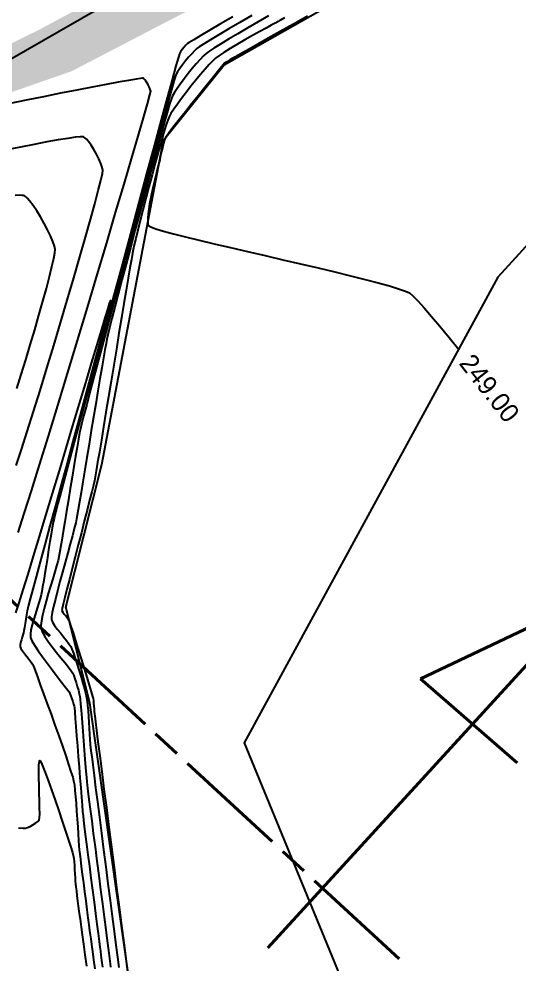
# Model space of a CAD drawing. Header units: metres. Extents: x 708941 to 724052, y 5405153 to 5413472.
# Drawn here: x 710434.4 to 710540.2, y 5412354.8 to 5412554.6 of the extents above; entities that cross this region are included whole.
import ezdxf

# ---------------------------------------------------------------- set-up
doc = ezdxf.new("R2010")
doc.units = ezdxf.units.M
doc.header["$LTSCALE"] = 12.7
doc.header["$MEASUREMENT"] = 0
doc.linetypes.add('ACAD_ISO08W100', pattern=[36, 24, -3, 6, -3])
for name, color, linetype in [('CONT-MJR1', 252, 'Continuous'), ('CONT-MNR1', 251, 'Continuous'), ('contornos2', 7, 'Continuous'), ('poligono colbun', 7, 'Continuous'), ('rio', 251, 'Continuous')]:
    doc.layers.add(name, color=color, linetype=linetype)
doc.layers.add('corte', color=214, linetype='ACAD_ISO08W100', lineweight=40)

msp = doc.modelspace()

# ---------------------------------------------------------------- hatches: boundary and pattern name
at = {"layer": 'rio'}
h = msp.add_hatch(dxfattribs=at)
h.set_pattern_fill('MUDST', color=256, scale=15, style=0)
h.paths.add_polyline_path([(709010.72, 5411936.38), (709004.98, 5411946.45), (709001.25, 5411958.08), (708996.13, 5411975.99), (709012.7, 5411962.98), (709030.78, 5411956.49), (709044.53, 5411951.18), (709074.83, 5411950.28), (709089.61, 5411951.82), (709102.43, 5411952.02), (709123.56, 5411954.63), (709134.73, 5411956.95), (709145.4, 5411956.95), (709168.41, 5411955.62), (709183.3, 5411955.53), (709187.67, 5411955.43), (709193.87, 5411958.4), (709194.56, 5411957.99), (709200.68, 5411965.39), (709203.1, 5411977.2), (709205.58, 5411984.02), (709211.33, 5411990.28), (709223.71, 5411994.78), (709231.07, 5411997.27), (709241.21, 5411994.8), (709265.58, 5411997.08), (709286.39, 5412000.38), (709297.9, 5412001.91), (709315.21, 5411997.24), (709326.72, 5411992.03), (709345.09, 5411985.93), (709355.27, 5411979.45), (709376.46, 5411975.37), (709391.72, 5411975.3), (709413.08, 5411978.61), (709438.83, 5411980.92), (709461.63, 5411986.21), (709475.6, 5411989.01), (709492.86, 5411992.74), (709503.45, 5411993.79), (709515.24, 5411993.79), (709532.63, 5411987.71), (709547.37, 5411983.51), (709564.71, 5411977.95), (709575.63, 5411973.62), (709587.68, 5411967.04), (709601.87, 5411958.6), (709607.56, 5411954.31), (709621.49, 5411940.03), (709647.9, 5411909.14), (709660.4, 5411897.76), (709669.81, 5411887.81), (709676.49, 5411876.15), (709682.2, 5411869.04), (709705.75, 5411878.05), (709736, 5411893.04), (709750.64, 5411899.41), (709758.05, 5411906.33), (709764.85, 5411916.27), (709770.13, 5411926.57), (709778.25, 5411949.25), (709785.66, 5411970.64), (709786.5, 5411979.16), (709785.1, 5411992.95), (709785.1, 5412008.74), (709787.55, 5412022.89), (709795.83, 5412039.06), (709803.3, 5412045.65), (709812.9, 5412054.28), (709814.49, 5412059.03), (709815.9, 5412060.78), (709822.13, 5412063.75), (709825.31, 5412072.01), (709847.55, 5412106.6), (709866.9, 5412128.06), (709875.05, 5412136.05), (709882.93, 5412155.32), (709888.97, 5412168.35), (709893.2, 5412182.51), (709907.24, 5412209.92), (709938.47, 5412236.97), (709971.6, 5412250.13), (709991.71, 5412252.94), (710005.1, 5412261.1), (710014.56, 5412263.33), (710040.82, 5412267.64), (710057.91, 5412266.41), (710076.56, 5412261.93), (710102.9, 5412255.3), (710112.79, 5412247.31), (710119.45, 5412240.72), (710131.28, 5412231.78), (710145.37, 5412209.63), (710149.4, 5412194.25), (710150.27, 5412166.43), (710139.83, 5412142.28), (710130.23, 5412129.69), (710126.33, 5412121.71), (710117.73, 5412100.96), (710114.13, 5412096.47), (710111.94, 5412085.44), (710111.94, 5412063.54), (710117.58, 5412054.18), (710137.74, 5412018.92), (710146.76, 5412008.05), (710171.4, 5411997.24), (710179.97, 5411993.95), (710184.25, 5412001.58), (710190.69, 5412018), (710194.77, 5412034.37), (710197.31, 5412050.49), (710197.31, 5412064.26), (710199.32, 5412079.72), (710201.37, 5412092.19), (710205.73, 5412098.48), (710214.95, 5412120.36), (710219.48, 5412128.98), (710230.13, 5412139.36), (710235.6, 5412142.44), (710241.85, 5412140.68), (710250.27, 5412138.84), (710280.27, 5412139.46), (710296.04, 5412143.18), (710311.35, 5412143.18), (710329.27, 5412144.22), (710333.88, 5412147.83), (710359.32, 5412147.31), (710368.97, 5412148.45), (710370.82, 5412151.38), (710390.46, 5412160.63), (710398.15, 5412171.03), (710408.65, 5412192.1), (710415.95, 5412204.58), (710425.69, 5412246.2), (710427.89, 5412275.36), (710429.04, 5412328.01), (710428.04, 5412335.01), (710422.46, 5412340.84), (710414.39, 5412351.33), (710395.98, 5412353.91), (710387.66, 5412360.04), (710378.34, 5412372.12), (710377.12, 5412383.36), (710377.12, 5412396.81), (710371.6, 5412397.8), (710368.77, 5412410.55), (710362.93, 5412436.03), (710362.93, 5412455.01), (710369.68, 5412482.49), (710374.05, 5412500.93), (710382.11, 5412513.13), (710396.48, 5412526.77), (710413.79, 5412540.1), (710438.62, 5412552.3), (710472.36, 5412570.37), (710507.51, 5412590.61), (710519.7, 5412579.46), (710499.92, 5412572.63), (710480.98, 5412561.98), (710445.54, 5412543.55), (710413.79, 5412532.5), (710411.05, 5412528.12), (710405.76, 5412520.43), (710394.25, 5412506.93), (710388.85, 5412494.92), (710386.47, 5412476.01), (710382.71, 5412446.17), (710388.72, 5412397.62), (710394.97, 5412383.05), (710398.02, 5412368.11), (710411.09, 5412363.15), (710426.51, 5412356), (710442.45, 5412348.49), (710447.05, 5412337.14), (710447.05, 5412315.92), (710441.78, 5412260.07), (710441.78, 5412194.92), (710437.48, 5412190.86), (710437.48, 5412179.96), (710422.82, 5412173.29), (710418.74, 5412164.82), (710409.45, 5412149.84), (710394.78, 5412136.49), (710379.86, 5412129.78), (710371.88, 5412127.03), (710311.73, 5412127.03), (710308.89, 5412124), (710254.14, 5412121.42), (710236.99, 5412126.6), (710229.16, 5412118.66), (710218.68, 5412095.96), (710213.59, 5412055.1), (710203.57, 5412019.88), (710201.34, 5412006.55), (710198.59, 5411993.54), (710194.4, 5411986.49), (710188.54, 5411983.77), (710175.67, 5411983.77), (710136.96, 5411996.55), (710120.35, 5412009.39), (710098.73, 5412043.32), (710098.73, 5412061.02), (710096.67, 5412091.87), (710100.83, 5412110.83), (710110.63, 5412117.13), (710123.77, 5412149.24), (710130.92, 5412166.36), (710128.79, 5412197.14), (710123.8, 5412211.38), (710113.15, 5412223.6), (710085.02, 5412238.46), (710058.13, 5412249.84), (710029.73, 5412249.84), (710015.06, 5412246.32), (710001.6, 5412242.56), (709992.04, 5412242.56), (709972.27, 5412238.6), (709963.64, 5412235.76), (709954.26, 5412232.26), (709954.26, 5412228.55), (709945.86, 5412220.35), (709925.83, 5412192.24), (709917.05, 5412177.32), (709899.37, 5412144.55), (709894.3, 5412133.07), (709891.48, 5412127.42), (709886.71, 5412118.47), (709886.71, 5412100.95), (709884.61, 5412095.01), (709863.2, 5412086.46), (709839.07, 5412054.84), (709818.25, 5412032.92), (709804.19, 5412017.18), (709804.19, 5411995.52), (709809.04, 5411990.11), (709796.13, 5411953.84), (709781.68, 5411916.41), (709768.27, 5411889.66), (709746.93, 5411879.08), (709713.1, 5411863.01), (709689.29, 5411855.41), (709697.02, 5411835.95), (709708.2, 5411825.46), (709725.86, 5411817.9), (709778.24, 5411813.93), (709792.75, 5411813.93), (709806.43, 5411818.64), (709820.66, 5411821.87), (709831.69, 5411824.63), (709853.8, 5411835.25), (709879.02, 5411846.88), (709921.68, 5411861.15), (709947.96, 5411871.32), (709969.09, 5411879.92), (709979.29, 5411886.02), (709982.27, 5411909.39), (709987.23, 5411923.13), (709997.03, 5411933.25), (710000.38, 5411927.93), (710000.38, 5411906.72), (709997.04, 5411893.11), (709991.96, 5411879.15), (709967.58, 5411866.46), (709951.2, 5411859.77), (709918.84, 5411852.05), (709894.39, 5411845.25), (709864.94, 5411830.28), (709840.16, 5411819.17), (709812.7, 5411811), (709801.26, 5411807.45), (709779.31, 5411803.47), (709766.14, 5411803.47), (709756.94, 5411797.7), (709737.23, 5411795.78), (709715.18, 5411796.68), (709708.1, 5411801.85), (709698.23, 5411815.71), (709693.86, 5411826.48), (709676.55, 5411857.93), (709667.66, 5411869.47), (709661.18, 5411881.7), (709649.81, 5411896.98), (709627.11, 5411919.87), (709613.01, 5411936.78), (709604.72, 5411946.98), (709591.67, 5411954.52), (709575.87, 5411964.64), (709557.6, 5411970.47), (709551.42, 5411973.23), (709538.02, 5411976.43), (709518.15, 5411979.68), (709504.01, 5411982), (709494.29, 5411985.04), (709479.8, 5411980.64), (709442.42, 5411967.64), (709425.43, 5411960.31), (709402.9, 5411951.24), (709383.6, 5411945.23), (709362.15, 5411938.26), (709331.55, 5411930.11), (709320.42, 5411924.96), (709306.56, 5411912.14), (709285.88, 5411895.62), (709279.31, 5411870.27), (709273.83, 5411857.41), (709264.69, 5411829.66), (709254.13, 5411801.64), (709246.31, 5411791.25), (709237.29, 5411777.87), (709219.52, 5411767.13), (709208.6, 5411765.29), (709203.92, 5411751.48), (709203.91, 5411735.92), (709205.94, 5411719.08), (709203.34, 5411708.78), (709199.33, 5411696.28), (709197.39, 5411684.19), (709189.35, 5411661.06), (709186.31, 5411649.66), (709173.04, 5411639.59), (709167.53, 5411621.08), (709166.78, 5411600.74), (709164.06, 5411585.63), (709162.73, 5411558.53), (709162.73, 5411546.6), (709165.95, 5411526.5), (709173.44, 5411512.03), (709050.6, 5411667.95), (709021.23, 5411751.02), (709026.33, 5411756.01), (709028.1, 5411762.18), (709028.65, 5411783.35), (709023.38, 5411795.31), (709011.24, 5411823.29), (709005.01, 5411832.77), (709001.76, 5411870.86)])

# ---------------------------------------------------------------- linework, layer by layer
at = {"layer": 'CONT-MJR1', "elevation": 245, "flags": 128}
for points in [[(710479.6, 5412555.07), (710477, 5412553.54), (710474.72, 5412552.2), (710472.82, 5412551.07), (710471.36, 5412550.2), (710470.41, 5412549.63), (710470.03, 5412549.39), (710469.7, 5412549.07), (710469.31, 5412548.61), (710468.9, 5412548.1), (710468.54, 5412547.61), (710468.3, 5412547.21), (710468.1, 5412546.51), (710467.58, 5412544.65), (710466.78, 5412541.74), (710465.73, 5412537.91), (710464.47, 5412533.28), (710463.03, 5412527.97), (710461.44, 5412522.1), (710459.73, 5412515.79), (710457.94, 5412509.17), (710456.1, 5412502.34), (710454.24, 5412495.45), (710452.39, 5412488.6), (710450.59, 5412481.92), (710448.87, 5412475.52), (710447.26, 5412469.54), (710445.8, 5412464.08), (710444.52, 5412459.28), (710443.44, 5412455.25), (710442.61, 5412452.12), (710442.05, 5412450), (710441.81, 5412449.01), (710441.64, 5412448.18), (710441.43, 5412447.04), (710441.2, 5412445.66), (710440.94, 5412444.1), (710440.66, 5412442.42), (710440.39, 5412440.69), (710440.11, 5412438.98), (710439.85, 5412437.34), (710439.61, 5412435.85), (710439.39, 5412434.56), (710439.22, 5412433.54), (710439.09, 5412432.85), (710438.89, 5412432.08), (710438.59, 5412431.12), (710438.24, 5412430.03), (710437.86, 5412428.86), (710437.49, 5412427.67), (710437.16, 5412426.51), (710436.92, 5412425.45), (710436.8, 5412424.52), (710436.82, 5412423.8), (710437.08, 5412423.14), (710437.63, 5412422.19), (710438.41, 5412421.02), (710439.34, 5412419.71), (710440.38, 5412418.33), (710441.44, 5412416.93), (710442.47, 5412415.6), (710443.4, 5412414.41), (710444.18, 5412413.42), (710444.72, 5412412.71), (710444.98, 5412412.35), (710445.16, 5412411.96), (710445.36, 5412411.44), (710445.57, 5412410.87), (710445.77, 5412410.29), (710445.93, 5412409.76), (710446.04, 5412409.34), (710446.09, 5412408.92), (710446.17, 5412408.01), (710446.28, 5412406.68), (710446.42, 5412405), (710446.57, 5412403.06), (710446.74, 5412400.93), (710446.92, 5412398.68), (710447.09, 5412396.39), (710447.27, 5412394.14), (710447.44, 5412392.01), (710447.59, 5412390.07), (710447.73, 5412388.39), (710447.85, 5412387.05), (710447.93, 5412386.13), (710448.04, 5412385.24), (710448.2, 5412383.91), (710448.41, 5412382.19), (710448.67, 5412380.16), (710448.95, 5412377.9), (710449.27, 5412375.47), (710449.59, 5412372.94), (710449.92, 5412370.38), (710450.25, 5412367.86), (710450.56, 5412365.45), (710450.85, 5412363.22), (710451.11, 5412361.25), (710451.33, 5412359.59), (710451.49, 5412358.33), (710451.6, 5412357.53), (710451.71, 5412356.68), (710451.87, 5412355.52), (710452.07, 5412354.13)], [(710434.19, 5412446), (710435.5, 5412450.03), (710437.03, 5412454.85), (710438.75, 5412460.35), (710440.62, 5412466.39), (710442.6, 5412472.86), (710444.65, 5412479.63), (710446.75, 5412486.58), (710448.85, 5412493.58), (710450.93, 5412500.51), (710452.93, 5412507.25), (710454.83, 5412513.66), (710456.6, 5412519.64), (710458.19, 5412525.05), (710459.57, 5412529.78), (710460.7, 5412533.68), (710461.55, 5412536.66), (710462.08, 5412538.57), (710462.26, 5412539.29), (710462.15, 5412539.71), (710461.93, 5412540.25), (710461.63, 5412540.83), (710461.29, 5412541.39), (710461.01, 5412541.75), (710460.82, 5412541.95), (710460.7, 5412542.04), (710460.65, 5412542.07), (710460.62, 5412542.07), (710460.48, 5412542.06), (710460.06, 5412542.01), (710459.16, 5412541.87), (710457.51, 5412541.59), (710455.36, 5412541.2), (710452.79, 5412540.72), (710449.84, 5412540.17), (710446.61, 5412539.54), (710443.16, 5412538.87), (710439.55, 5412538.15), (710435.87, 5412537.41), (710432.18, 5412536.65)]]:
    msp.add_lwpolyline(points, dxfattribs=at)
at = {"layer": 'CONT-MNR1', "flags": 128}
for points, elevation in [([(710483.65, 5412555.34), (710481.11, 5412553.85), (710478.75, 5412552.47), (710476.65, 5412551.22), (710474.86, 5412550.15), (710473.44, 5412549.29), (710472.46, 5412548.68), (710472, 5412548.35), (710471.5, 5412547.88), (710470.91, 5412547.25), (710470.27, 5412546.51), (710469.61, 5412545.71), (710468.97, 5412544.89), (710468.4, 5412544.1), (710467.92, 5412543.38), (710467.58, 5412542.79), (710467.36, 5412542.14), (710466.92, 5412540.64), (710466.28, 5412538.39), (710465.46, 5412535.46), (710464.5, 5412531.95), (710463.4, 5412527.95), (710462.2, 5412523.53), (710460.92, 5412518.8), (710459.57, 5412513.83), (710458.2, 5412508.72), (710456.81, 5412503.55), (710455.43, 5412498.41), (710454.09, 5412493.39), (710452.8, 5412488.57), (710451.6, 5412484.05), (710450.5, 5412479.91), (710449.53, 5412476.23), (710448.71, 5412473.11), (710448.06, 5412470.64), (710447.61, 5412468.89), (710447.39, 5412467.97), (710447.21, 5412467.06), (710446.97, 5412465.75), (710446.68, 5412464.09), (710446.35, 5412462.15), (710446, 5412460.01), (710445.62, 5412457.71), (710445.23, 5412455.32), (710444.84, 5412452.92), (710444.45, 5412450.55), (710444.09, 5412448.3), (710443.75, 5412446.22), (710443.44, 5412444.37), (710443.18, 5412442.82), (710442.97, 5412441.64), (710442.83, 5412440.89), (710442.64, 5412440.09), (710442.34, 5412439.01), (710441.96, 5412437.72), (710441.52, 5412436.26), (710441.06, 5412434.7), (710440.59, 5412433.1), (710440.14, 5412431.5), (710439.73, 5412429.98), (710439.39, 5412428.58), (710439.15, 5412427.37), (710439.02, 5412426.39), (710439.04, 5412425.72), (710439.3, 5412425), (710439.83, 5412424.07), (710440.55, 5412423), (710441.4, 5412421.84), (710442.33, 5412420.66), (710443.25, 5412419.51), (710444.12, 5412418.44), (710444.86, 5412417.52), (710445.41, 5412416.8), (710445.71, 5412416.34), (710445.95, 5412415.8), (710446.2, 5412415.1), (710446.47, 5412414.3), (710446.72, 5412413.47), (710446.95, 5412412.66), (710447.13, 5412411.93), (710447.26, 5412411.35), (710447.33, 5412410.81), (710447.42, 5412409.82), (710447.54, 5412408.45), (710447.67, 5412406.8), (710447.82, 5412404.94), (710447.97, 5412402.97), (710448.12, 5412400.96), (710448.27, 5412399), (710448.41, 5412397.17), (710448.54, 5412395.56), (710448.64, 5412394.25), (710448.73, 5412393.33), (710448.82, 5412392.58), (710448.97, 5412391.32), (710449.19, 5412389.6), (710449.45, 5412387.5), (710449.76, 5412385.09), (710450.1, 5412382.42), (710450.47, 5412379.55), (710450.85, 5412376.57), (710451.24, 5412373.52), (710451.63, 5412370.48), (710452.02, 5412367.51), (710452.38, 5412364.67), (710452.73, 5412362.04), (710453.03, 5412359.67), (710453.3, 5412357.63), (710453.51, 5412355.98), (710453.66, 5412354.8), (710453.75, 5412354.14)], 246), ([(710487.16, 5412555.23), (710484.95, 5412553.96), (710482.75, 5412552.68), (710480.64, 5412551.45), (710478.69, 5412550.3), (710476.98, 5412549.27), (710475.57, 5412548.4), (710474.54, 5412547.74), (710473.96, 5412547.31), (710473.38, 5412546.76), (710472.67, 5412546.01), (710471.87, 5412545.11), (710471.02, 5412544.1), (710470.15, 5412543.03), (710469.3, 5412541.94), (710468.51, 5412540.89), (710467.81, 5412539.91), (710467.25, 5412539.05), (710466.85, 5412538.36), (710466.62, 5412537.75), (710466.25, 5412536.55), (710465.74, 5412534.83), (710465.11, 5412532.64), (710464.39, 5412530.06), (710463.58, 5412527.14), (710462.71, 5412523.96), (710461.79, 5412520.57), (710460.84, 5412517.03), (710459.87, 5412513.42), (710458.9, 5412509.79), (710457.95, 5412506.21), (710457.04, 5412502.74), (710456.17, 5412499.44), (710455.37, 5412496.39), (710454.66, 5412493.63), (710454.04, 5412491.25), (710453.55, 5412489.29), (710453.18, 5412487.83), (710452.97, 5412486.92), (710452.79, 5412486.01), (710452.54, 5412484.66), (710452.24, 5412482.92), (710451.88, 5412480.85), (710451.49, 5412478.51), (710451.06, 5412475.96), (710450.62, 5412473.24), (710450.15, 5412470.42), (710449.68, 5412467.56), (710449.22, 5412464.7), (710448.76, 5412461.91), (710448.32, 5412459.24), (710447.91, 5412456.75), (710447.54, 5412454.49), (710447.21, 5412452.52), (710446.93, 5412450.9), (710446.72, 5412449.68), (710446.58, 5412448.93), (710446.38, 5412448.07), (710446.07, 5412446.86), (710445.67, 5412445.35), (710445.2, 5412443.61), (710444.68, 5412441.71), (710444.13, 5412439.7), (710443.58, 5412437.66), (710443.04, 5412435.64), (710442.53, 5412433.71), (710442.08, 5412431.93), (710441.71, 5412430.37), (710441.43, 5412429.1), (710441.27, 5412428.16), (710441.25, 5412427.64), (710441.47, 5412427.05), (710441.9, 5412426.36), (710442.47, 5412425.59), (710443.13, 5412424.78), (710443.8, 5412423.97), (710444.43, 5412423.21), (710444.96, 5412422.51), (710445.32, 5412421.93), (710445.57, 5412421.35), (710445.89, 5412420.48), (710446.26, 5412419.39), (710446.67, 5412418.14), (710447.09, 5412416.81), (710447.5, 5412415.45), (710447.89, 5412414.14), (710448.22, 5412412.94), (710448.49, 5412411.91), (710448.66, 5412411.13), (710448.78, 5412410.38), (710448.89, 5412409.42), (710448.99, 5412408.31), (710449.08, 5412407.1), (710449.16, 5412405.84), (710449.24, 5412404.58), (710449.32, 5412403.37), (710449.39, 5412402.26), (710449.46, 5412401.29), (710449.53, 5412400.53), (710449.6, 5412399.88), (710449.76, 5412398.64), (710449.98, 5412396.88), (710450.26, 5412394.65), (710450.6, 5412392.03), (710450.97, 5412389.08), (710451.38, 5412385.86), (710451.82, 5412382.46), (710452.27, 5412378.93), (710452.73, 5412375.33), (710453.2, 5412371.75), (710453.65, 5412368.23), (710454.08, 5412364.86), (710454.49, 5412361.69), (710454.86, 5412358.79), (710455.19, 5412356.24), (710455.47, 5412354.09)], 247), ([(710495.42, 5412555.21), (710492.43, 5412553.51), (710489.63, 5412551.93), (710487.09, 5412550.5), (710484.88, 5412549.24), (710483.05, 5412548.21), (710481.67, 5412547.43), (710480.79, 5412546.93), (710480.49, 5412546.76), (710480.42, 5412546.72), (710480.36, 5412546.68), (710480.14, 5412546.57), (710479.62, 5412546.29), (710478.95, 5412545.92), (710478.32, 5412545.54), (710477.88, 5412545.23), (710477.58, 5412544.9), (710476.96, 5412544.15), (710476.06, 5412543.05), (710474.95, 5412541.68), (710473.68, 5412540.12), (710472.33, 5412538.43), (710470.95, 5412536.7), (710469.6, 5412534.99), (710468.33, 5412533.39), (710467.22, 5412531.97), (710466.32, 5412530.8), (710465.69, 5412529.95), (710465.4, 5412529.51), (710465.19, 5412529.01), (710464.98, 5412528.35), (710464.78, 5412527.6), (710464.58, 5412526.82), (710464.4, 5412526.05), (710464.25, 5412525.37), (710464.14, 5412524.83), (710464.01, 5412524.31), (710463.77, 5412523.36), (710463.45, 5412522.09), (710463.08, 5412520.57), (710462.69, 5412518.91), (710462.32, 5412517.2), (710462, 5412515.51), (710461.75, 5412513.95), (710461.61, 5412512.6), (710461.6, 5412511.74), (710461.66, 5412511.24), (710461.74, 5412511), (710461.79, 5412510.91), (710461.84, 5412510.86), (710462, 5412510.75), (710462.43, 5412510.56), (710463.34, 5412510.24), (710464.97, 5412509.76), (710467.07, 5412509.19), (710469.61, 5412508.55), (710472.5, 5412507.84), (710475.69, 5412507.07), (710479.12, 5412506.26), (710482.72, 5412505.42), (710486.44, 5412504.56), (710490.2, 5412503.69), (710493.95, 5412502.81), (710497.63, 5412501.95), (710501.18, 5412501.1), (710504.52, 5412500.29), (710507.61, 5412499.52), (710510.37, 5412498.8), (710512.75, 5412498.14), (710514.68, 5412497.56), (710516.1, 5412497.06), (710516.95, 5412496.66), (710517.69, 5412496.05), (710518.75, 5412494.99), (710520.07, 5412493.53), (710521.64, 5412491.72), (710523.41, 5412489.61), (710525.34, 5412487.26), (710527.41, 5412484.71), (710527.48, 5412484.62)], 249), ([(710490.52, 5412554.83), (710489.7, 5412554.36), (710489.39, 5412554.19), (710489.19, 5412554.07), (710488.94, 5412553.92), (710488.73, 5412553.8), (710488.44, 5412553.64), (710487.72, 5412553.25), (710486.64, 5412552.66), (710485.3, 5412551.92), (710483.78, 5412551.07), (710482.18, 5412550.17), (710480.57, 5412549.24), (710479.06, 5412548.35), (710477.72, 5412547.52), (710476.64, 5412546.82), (710475.92, 5412546.27), (710475.35, 5412545.72), (710474.61, 5412544.94), (710473.75, 5412543.97), (710472.79, 5412542.85), (710471.78, 5412541.63), (710470.74, 5412540.35), (710469.73, 5412539.05), (710468.76, 5412537.79), (710467.88, 5412536.6), (710467.12, 5412535.54), (710466.53, 5412534.63), (710466.13, 5412533.93), (710465.84, 5412533.22), (710465.44, 5412532.04), (710464.96, 5412530.47), (710464.42, 5412528.57), (710463.81, 5412526.41), (710463.18, 5412524.07), (710462.52, 5412521.61), (710461.86, 5412519.1), (710461.21, 5412516.6), (710460.6, 5412514.2), (710460.03, 5412511.95), (710459.52, 5412509.92), (710459.1, 5412508.19), (710458.77, 5412506.82), (710458.55, 5412505.88), (710458.4, 5412505.07), (710458.16, 5412503.75), (710457.85, 5412501.96), (710457.47, 5412499.78), (710457.05, 5412497.24), (710456.58, 5412494.42), (710456.07, 5412491.37), (710455.53, 5412488.14), (710454.98, 5412484.8), (710454.42, 5412481.4), (710453.86, 5412478.01), (710453.31, 5412474.67), (710452.78, 5412471.44), (710452.27, 5412468.39), (710451.81, 5412465.57), (710451.38, 5412463.04), (710451.01, 5412460.86), (710450.71, 5412459.08), (710450.47, 5412457.76), (710450.32, 5412456.96), (710450.11, 5412456.02), (710449.77, 5412454.61), (710449.32, 5412452.83), (710448.79, 5412450.74), (710448.2, 5412448.43), (710447.57, 5412445.96), (710446.91, 5412443.42), (710446.26, 5412440.88), (710445.63, 5412438.42), (710445.04, 5412436.12), (710444.51, 5412434.04), (710444.07, 5412432.27), (710443.74, 5412430.88), (710443.53, 5412429.95), (710443.47, 5412429.56), (710443.63, 5412429.2), (710443.95, 5412428.77), (710444.33, 5412428.3), (710444.69, 5412427.86), (710444.93, 5412427.51), (710445.08, 5412427.09), (710445.38, 5412426.16), (710445.81, 5412424.8), (710446.34, 5412423.14), (710446.92, 5412421.27), (710447.54, 5412419.29), (710448.15, 5412417.3), (710448.73, 5412415.41), (710449.24, 5412413.73), (710449.65, 5412412.35), (710449.94, 5412411.38), (710450.06, 5412410.91), (710450.13, 5412410.48), (710450.17, 5412409.93), (710450.22, 5412409.32), (710450.25, 5412408.71), (710450.29, 5412408.16), (710450.32, 5412407.72), (710450.39, 5412407.24), (710450.54, 5412406.02), (710450.78, 5412404.17), (710451.09, 5412401.74), (710451.46, 5412398.81), (710451.89, 5412395.47), (710452.36, 5412391.79), (710452.86, 5412387.85), (710453.39, 5412383.71), (710453.94, 5412379.47), (710454.48, 5412375.19), (710455.03, 5412370.96), (710455.56, 5412366.84), (710456.06, 5412362.92), (710456.53, 5412359.27), (710456.95, 5412355.96), (710457.32, 5412353.08)], 248), ([(710433.76, 5412460.16), (710434.89, 5412463.55), (710436.13, 5412467.38), (710437.45, 5412471.58), (710438.84, 5412476.06), (710440.27, 5412480.74), (710441.72, 5412485.54), (710443.17, 5412490.38), (710444.58, 5412495.17), (710445.95, 5412499.83), (710447.23, 5412504.27), (710448.42, 5412508.43), (710449.49, 5412512.21), (710450.41, 5412515.53), (710451.16, 5412518.31), (710451.71, 5412520.46), (710452.05, 5412521.91), (710452.15, 5412522.56), (710452.01, 5412523.22), (710451.71, 5412524.06), (710451.3, 5412525), (710450.8, 5412526), (710450.24, 5412526.99), (710449.66, 5412527.91), (710449.08, 5412528.7), (710448.63, 5412529.2), (710448.32, 5412529.47), (710448.13, 5412529.6), (710448.04, 5412529.64), (710447.98, 5412529.66), (710447.78, 5412529.68), (710447.3, 5412529.66), (710446.35, 5412529.57), (710444.72, 5412529.34), (710442.66, 5412529.01), (710440.26, 5412528.58), (710437.58, 5412528.08), (710434.71, 5412527.52), (710431.72, 5412526.91)], 246), ([(710433.91, 5412476.48), (710434.85, 5412479.43), (710435.8, 5412482.52), (710436.76, 5412485.68), (710437.7, 5412488.85), (710438.59, 5412491.94), (710439.42, 5412494.9), (710440.18, 5412497.64), (710440.83, 5412500.11), (710441.36, 5412502.24), (710441.76, 5412503.95), (710441.99, 5412505.17), (710442.04, 5412505.84), (710441.87, 5412506.58), (710441.52, 5412507.57), (710441.02, 5412508.74), (710440.39, 5412510.03), (710439.69, 5412511.38), (710438.93, 5412512.73), (710438.14, 5412514.01), (710437.37, 5412515.16), (710436.64, 5412516.12), (710436.1, 5412516.71), (710435.74, 5412517.03), (710435.53, 5412517.17), (710435.43, 5412517.22), (710435.33, 5412517.25), (710435.08, 5412517.3), (710434.54, 5412517.32), (710433.56, 5412517.26)], 247), ([(710433.75, 5412429.06), (710434.43, 5412431.16), (710435.3, 5412433.91), (710436.32, 5412437.22), (710437.47, 5412440.99), (710438.74, 5412445.15), (710440.08, 5412449.6), (710441.48, 5412454.26), (710442.92, 5412459.05), (710444.36, 5412463.87), (710445.79, 5412468.64), (710447.17, 5412473.28), (710448.49, 5412477.69), (710449.72, 5412481.79), (710450.83, 5412485.5), (710451.8, 5412488.73), (710452.6, 5412491.39), (710453.22, 5412493.39), (710453.55, 5412494.46), (710453.71, 5412494.93), (710453.76, 5412495.07), (710453.77, 5412495.09), (710453.77, 5412495.07), (710453.75, 5412494.93), (710453.64, 5412494.48), (710453.38, 5412493.44), (710452.88, 5412491.53), (710452.2, 5412488.99), (710451.38, 5412485.91), (710450.42, 5412482.37), (710449.37, 5412478.46), (710448.23, 5412474.25), (710447.03, 5412469.83), (710445.79, 5412465.28), (710444.54, 5412460.68), (710443.3, 5412456.12), (710442.09, 5412451.67), (710440.93, 5412447.42), (710439.85, 5412443.44), (710438.86, 5412439.83), (710438, 5412436.66), (710437.29, 5412434.02), (710436.73, 5412431.98), (710436.37, 5412430.64), (710436.22, 5412430.06), (710436.1, 5412429.44), (710435.96, 5412428.63), (710435.81, 5412427.72), (710435.67, 5412426.79), (710435.53, 5412425.94), (710435.42, 5412425.25), (710435.34, 5412424.82), (710435.23, 5412424.41), (710435.06, 5412423.9), (710434.88, 5412423.33), (710434.72, 5412422.76), (710434.61, 5412422.26), (710434.61, 5412421.88), (710434.76, 5412421.53), (710435.1, 5412421.04), (710435.55, 5412420.45), (710436.05, 5412419.81), (710436.55, 5412419.19), (710436.97, 5412418.62), (710437.25, 5412418.17), (710437.44, 5412417.73), (710437.79, 5412416.82), (710438.28, 5412415.5), (710438.89, 5412413.85), (710439.59, 5412411.94), (710440.36, 5412409.83), (710441.16, 5412407.59), (710441.98, 5412405.3), (710442.79, 5412403.03), (710443.56, 5412400.83), (710444.26, 5412398.79), (710444.88, 5412396.97), (710445.38, 5412395.45), (710445.75, 5412394.28), (710445.94, 5412393.55), (710446.09, 5412392.71), (710446.22, 5412391.58), (710446.35, 5412390.22), (710446.47, 5412388.7), (710446.58, 5412387.09), (710446.69, 5412385.44), (710446.8, 5412383.82), (710446.89, 5412382.3), (710446.98, 5412380.93), (710447.06, 5412379.79), (710447.14, 5412378.93), (710447.23, 5412378.1), (710447.38, 5412376.91), (710447.56, 5412375.44), (710447.77, 5412373.76), (710448.01, 5412371.93), (710448.25, 5412370.03), (710448.5, 5412368.13), (710448.74, 5412366.28), (710448.97, 5412364.57), (710449.16, 5412363.06), (710449.33, 5412361.82), (710449.44, 5412360.93), (710449.55, 5412360.11), (710449.72, 5412358.93), (710449.92, 5412357.43), (710450.16, 5412355.69), (710450.43, 5412353.77)], 244), ([(710434.28, 5412383.61), (710435.27, 5412383.51), (710435.71, 5412383.49), (710436.15, 5412383.63), (710436.72, 5412383.89), (710437.33, 5412384.22), (710437.91, 5412384.58), (710438.38, 5412384.95), (710438.67, 5412385.27), (710438.73, 5412385.69), (710438.76, 5412386.57), (710438.74, 5412387.8), (710438.71, 5412389.28), (710438.67, 5412390.9), (710438.62, 5412392.57), (710438.59, 5412394.16), (710438.57, 5412395.59), (710438.59, 5412396.75), (710438.63, 5412397.41), (710438.69, 5412397.71), (710438.73, 5412397.81), (710438.76, 5412397.83), (710438.79, 5412397.82), (710438.87, 5412397.73), (710439.04, 5412397.4), (710439.37, 5412396.66), (710439.9, 5412395.31), (710440.54, 5412393.59), (710441.25, 5412391.6), (710442.01, 5412389.43), (710442.78, 5412387.19), (710443.53, 5412384.97), (710444.23, 5412382.88), (710444.84, 5412381.01), (710445.34, 5412379.47), (710445.68, 5412378.35), (710445.85, 5412377.75), (710445.95, 5412377.17), (710446.02, 5412376.45), (710446.09, 5412375.63), (710446.15, 5412374.76), (710446.2, 5412373.88), (710446.24, 5412373.05), (710446.29, 5412372.32), (710446.34, 5412371.73), (710446.41, 5412371.1), (710446.52, 5412370.24), (710446.65, 5412369.24), (710446.79, 5412368.14), (710446.93, 5412367.04), (710447.07, 5412365.99), (710447.19, 5412365.06), (710447.29, 5412364.32), (710447.37, 5412363.7), (710447.53, 5412362.55), (710447.75, 5412360.96), (710448.01, 5412359), (710448.32, 5412356.75), (710448.65, 5412354.31)], 243)]:
    msp.add_lwpolyline(points, dxfattribs=dict(at, elevation=elevation))
at = {"layer": 'contornos2', "color": 30}
msp.add_lwpolyline([(710458.34, 5412346.91), (710449.35, 5412410.04), (710444.29, 5412430.27), (710451.93, 5412460.42), (710464.98, 5412528.95), (710477.76, 5412544.9), (710527.01, 5412572.77), (710527.01, 5412572.77), (710494.84, 5412602.2), (710494.84, 5412602.2), (710433.89, 5412573.76), (710397.27, 5412549.87), (710349.83, 5412530.75), (710333.49, 5412512.62), (710310.18, 5412495.04), (710293.04, 5412479.73), (710284.53, 5412464.24), (710279.18, 5412445.54), (710280.85, 5412422.33), (710307.3, 5412404.74), (710319.93, 5412400.76), (710332.02, 5412378.53), (710354.07, 5412341.92)], dxfattribs=at)
at = {"layer": 'corte', "color": 6, "ltscale": 0.08}
msp.add_line((710514.79, 5412355.86), (710302.94, 5412551.52), dxfattribs=at)
msp.add_line((710514.79, 5412355.86), (710302.94, 5412551.52), dxfattribs=at)
at = {"layer": 'corte', "color": 6}
msp.add_lwpolyline([(710486.99, 5412358.2), (710554.26, 5412431.69), (710519.33, 5412415.1), (710539.78, 5412397.33)], dxfattribs=at)
msp.add_lwpolyline([(710486.99, 5412358.2), (710554.26, 5412431.69), (710519.33, 5412415.1), (710539.78, 5412397.33)], dxfattribs=at)
at = {"layer": 'poligono colbun', "color": 252, "linetype": 'Continuous'}
for points in [[(710680.57, 5412661.16), (710749.55, 5412633.78), (710672.84, 5412521.48), (710591.85, 5412501.1), (710569.48, 5412503.18), (710545.27, 5412510.5), (710535.63, 5412499.99), (710482.02, 5412401.56), (710525.42, 5412295.94), (710537.45, 5412259.96), (710556.21, 5412203.44), (710581.34, 5412134.03), (710603.17, 5412080.93), (710634.57, 5412017.81), (710573.1, 5411968.4), (710503.78, 5411906.89), (710265.44, 5411723.21), (710082.77, 5411586.69), (709941.61, 5411481.35), (709909.89, 5411479.81), (709854.1, 5411506.46), (709655.99, 5411275.74), (709654.54, 5411277.23)], [(710425.23, 5412541.96), (710442.85, 5412551.98), (710456.74, 5412560.03)]]:
    msp.add_lwpolyline(points, dxfattribs=at)

# ---------------------------------------------------------------- texts
at = {"layer": 'CONT-MNR1', "insert": (710533.89, 5412476.52, 249), "char_height": 4, "attachment_point": 5, "rotation": 308.1423}
msp.add_mtext('{249.00}', dxfattribs=at)

doc.saveas('drawing.dxf')
